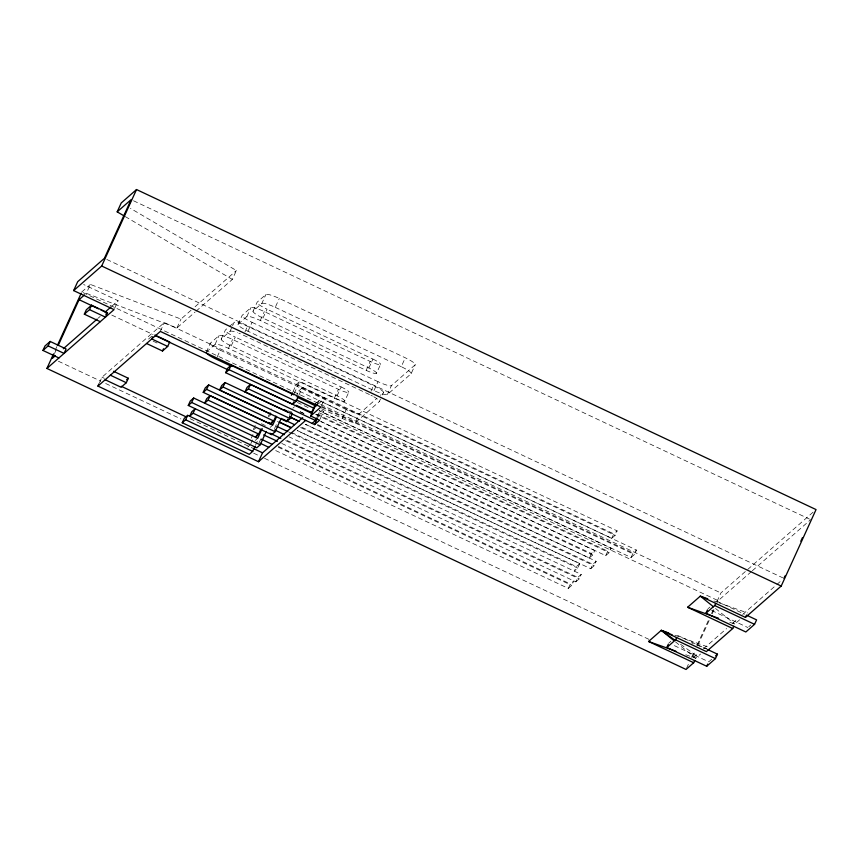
<?xml version="1.0" encoding="UTF-8"?>
<svg xmlns="http://www.w3.org/2000/svg" width="859" height="859" viewBox="0 0 859 859"><rect width="100%" height="100%" fill="white"/><g stroke="black" fill="none" stroke-linecap="round" stroke-linejoin="round"><path stroke-width="0.64" stroke-dasharray="4.29 3.22" d="M55.212 350.247L56.866 346.606M54.504 353.575L56.683 348.786M191.063 310.249L180.991 319.076L90.388 284.426L86.33 293.316L176.933 327.966L195.068 312.085M114.548 308.51L118.091 300.725L83.634 284.501M99.451 382.77L101.985 377.208L164.38 322.522L324.949 398.147L320.89 407.037M160.332 331.413L164.38 322.522M176.933 327.966L180.991 319.076M196.067 311.194L232.327 279.422L236.386 270.531L130.439 208.361M206.214 352.308L210.391 343.171L219.12 335.515A12.906 2.147 24.5 0 1 232.531 339.455L338.425 389.32A9.911 1.654 24.5 0 0 348.722 392.338L344.674 401.228A9.911 1.654 24.5 0 1 334.376 398.211L228.483 348.346A12.906 2.147 24.5 0 0 215.072 344.416L207.309 351.213M215.072 344.416L219.12 335.515M221.203 339.176L225.38 330.039L228.29 327.483M217.23 356.872L220.269 350.204A12.906 2.147 24.5 0 1 210.391 343.171M344.674 401.228A9.911 1.654 24.5 0 0 337.093 395.827L231.2 345.962A12.906 2.147 24.5 0 1 221.332 338.929L230.062 331.273L232.091 326.828M232.596 325.722L234.11 322.383A12.906 2.147 24.5 0 1 247.521 326.313L373.515 385.648A12.906 2.147 24.5 0 1 383.382 392.681L380.419 395.28M237.997 324.455L242.174 315.317L250.903 307.662A12.906 2.147 24.5 0 1 264.314 311.592L370.208 361.467A9.911 1.654 24.5 0 0 380.505 364.484L376.457 373.375A9.911 1.654 24.5 0 1 366.159 370.358L260.266 320.482A12.906 2.147 24.5 0 0 246.855 316.552L238.126 324.208A12.906 2.147 24.5 0 0 247.993 331.241L373.987 390.577A12.906 2.147 24.5 0 0 387.398 394.506L411.117 373.719L415.294 364.581M228.483 348.346L232.531 339.455M231.2 345.962L235.259 337.072A12.906 2.147 24.5 0 1 225.38 330.039M246.855 316.552L250.903 307.662M252.986 311.323L257.163 302.175L265.893 294.53A12.906 2.147 24.5 0 1 279.304 298.46L405.298 357.795A12.906 2.147 24.5 0 1 415.165 364.828L391.446 385.616L387.398 394.506M244.987 331.875L247.521 326.313M247.993 331.241L252.052 322.35A12.906 2.147 24.5 0 1 242.174 315.317M376.457 373.375A9.911 1.654 24.5 0 0 368.876 367.974L262.983 318.098A12.906 2.147 24.5 0 1 253.115 311.065L261.845 303.42L265.893 294.53M260.266 320.482L264.314 311.592M262.983 318.098L267.042 309.208A12.906 2.147 24.5 0 1 257.163 302.175M261.845 303.42A12.906 2.147 24.5 0 1 275.256 307.35L279.304 298.46M253.437 429.264L256.744 421.994M251.29 438.101L252.943 434.461M250.817 443.609L252.471 439.969M268.384 416.164L271.702 408.884M255.467 445.306L258.237 439.25M258.999 442.943L261.759 436.887M274.504 428.63L277.822 421.35M293.026 391.65L296.344 384.381L299.748 381.396L617.149 530.883L615.13 535.329L611.726 538.303L298.792 390.931L295.475 398.2M294.218 393.519L299.748 381.396M289.462 415.52L291.673 410.666M298.878 395.226L302.185 387.946L615.13 535.329M317.433 404.224L319.086 400.584L636.498 550.071L634.468 554.517L631.075 557.491L319.344 410.688M317.111 416.83L319.881 410.774M317.658 417.914L318.678 415.681L323.66 411.311L321.427 410.258M320.117 419.095L323.66 411.311M334.376 398.211L338.425 389.32M337.093 395.827L341.141 386.937L235.259 337.072M321.61 408.734L342.204 418.43L346.252 409.539A12.906 2.147 24.5 0 0 359.663 413.469L376.467 398.748M366.159 370.358L370.208 361.467M368.876 367.974L372.924 359.083L267.042 309.208M342.204 418.43A12.906 2.147 24.5 0 0 355.615 422.36L359.663 413.469M370.981 391.21L373.515 385.648M373.987 390.577L378.035 381.686A12.906 2.147 24.5 0 0 391.446 385.616M355.615 422.36L379.334 401.572L380.473 399.102M382.373 394.904L383.511 392.434M411.117 373.719A12.906 2.147 24.5 0 0 401.25 366.686L405.298 357.795M579.761 563.654L576.368 566.629L574.338 571.074L577.742 568.1L579.761 563.654L297.493 430.713M568.325 588.394L570.355 583.948L573.748 580.963L571.718 585.409L568.325 588.394L274.794 450.148M281.784 443.459L575.798 581.833L577.828 577.388L581.232 574.413L289.258 436.909M575.798 581.833L579.202 578.859L581.232 574.413M305.471 424.292L589.295 557.963L591.325 553.518L594.718 550.544L320.922 421.597M589.295 557.963L592.689 554.989L594.718 550.544M297.225 430.488L590.756 568.733L592.785 564.288L596.178 561.303L305.428 424.378M590.756 568.733L594.16 565.748L596.178 561.303M611.726 538.303L613.755 533.858L617.149 530.883M320.675 421.382L605.713 555.623L607.742 551.177L611.136 548.203L319.172 410.699M605.713 555.623L609.117 552.648L611.136 548.203M631.075 557.491L633.094 553.046L636.498 550.071M686.588 668.238L689.347 662.171M691.559 657.307L694.33 651.24M697.089 645.173L708.707 619.683M711.477 613.616L713.689 608.763M717.007 601.483L720.884 592.978L815.051 510.45M692.537 656.974L694.716 652.185M697.991 644.991L709.459 619.844M712.186 613.852L714.366 609.063M81.755 291.985L90.388 284.426M98.162 318.195L100.159 316.445M112.11 305.965L118.091 300.725M148.586 339.037L153.772 334.495M195.09 306.717L236.386 270.531M229.267 326.635L234.11 322.383M253.727 429.736L256.283 427.503M268.684 416.626L271.229 414.392M298.792 390.931L302.185 387.946M247.714 447.056L250.27 444.822M255.198 440.495L257.743 438.262M270.145 427.395L272.7 425.162M292.779 408.24L294.476 406.758M316.541 402.817L319.086 400.584M318.442 403.848L324.949 398.147M668.871 643.047L670.815 641.34M707.988 608.763L709.931 607.066M751.346 571.622L718.188 600.677L317.98 412.202M752.355 570.741L810.638 519.663M693.449 657.607L698.474 653.205M703.5 648.792L726.617 628.541M732.641 623.258L737.666 618.856M742.691 614.453L775.86 585.387M776.858 584.507L781.883 580.104M685.804 654.741L695.736 658.273L700.557 654.043M729.817 622.292L734.778 624.064L739.653 619.779M711.66 659.272L708.75 661.827L673.703 645.324M748.833 626.694L750.777 624.998M713.969 600.999L717.684 602.32M718.929 602.76L747.47 612.939M674.916 635.209L708.428 647.149L706.377 648.942L691.753 642.908M133.542 200.781L809.425 519.083M275.256 307.35L401.25 366.686M252.052 322.35L378.035 381.686M106.806 259.461L782.678 577.774M369.456 394.539L243.473 335.203A12.906 2.147 24.5 0 0 238.888 333.228M296.344 384.381L613.755 533.858M220.269 350.204L346.252 409.539M82.969 292.554L720.884 592.978M321.749 406.414L633.094 553.046M321.534 407.134L634.468 554.517M111.81 315.103L153.042 334.527M297.364 402.495L308.274 407.628M716.717 601.107L744.517 614.196M316.982 414.242L607.742 551.177M316.434 414.629L318.678 415.681M315.586 414.403L609.117 552.648M153.138 341.184L158.829 343.868M300.059 411.676L303.689 413.383M300.328 411.901L303.968 413.608M288.452 410.881L292.081 412.599M317.529 424.571L591.325 553.518M711.606 610.47L747.867 627.542M317.358 425.312L592.689 554.989M302.024 427.353L592.785 564.288M300.629 427.514L594.16 565.748M291.663 432.549L576.368 566.629M289.064 432.141L577.742 568.1M261.404 423.691L267.471 426.547M287.078 440.463L577.828 577.388M285.671 440.624L579.202 578.859M278.38 446.444L570.355 583.948M278.198 447.174L571.718 585.409M677.601 635.392L706.603 649.05M101.985 377.208L104.401 378.347M190.107 418.72L252.89 448.28M58.391 361.22L100.836 381.213M105.678 383.501L180.873 418.913M253.641 453.176L258.495 455.463M264.551 458.319L648.996 639.375M125.242 216.586L232.327 279.422M680.532 644.25L697.648 656.598M715.515 608.451L734.778 624.064M675.464 641.845L695.736 658.273M341.141 386.937A9.911 1.654 24.5 0 1 348.722 392.338M230.062 331.273A12.906 2.147 24.5 0 1 237.417 332.669M370.97 395.269A12.906 2.147 24.5 0 1 372.409 396.01M373.783 396.761A12.906 2.147 24.5 0 1 379.334 401.572M372.924 359.083A9.911 1.654 24.5 0 1 380.505 364.484"/><path stroke-width="1.29" d="M42.95 350.44L44.979 345.994L50.166 341.452L66.1 348.958L64.081 353.403L48.136 345.898L42.95 350.44L58.895 357.945M48.136 345.898L50.166 341.452M694.716 660.496L693.707 662.719L686.03 669.451L46.912 368.447L114.043 309.616L73.649 290.589L77.697 281.698L104.379 258.323L131.116 199.632L117.178 211.851L124.093 215.91M117.178 211.851L121.226 202.96L136.527 189.549L816.05 509.58L781.207 586.042L745.44 617.385L700.31 596.125L687.619 607.249L732.748 628.509L733.769 626.286M46.912 368.447L53.548 353.887M57.424 345.393L81.208 293.198M53.956 354.778L52.324 358.364L55.309 355.744M58.326 345.189L79.071 299.684L84.515 294.905M73.649 290.589L101.684 266.022L136.527 189.549M84.332 314.179L86.351 309.734L91.537 305.192L107.482 312.697L105.453 317.143L89.519 309.637L84.332 314.179L100.267 321.685M89.519 309.637L91.537 305.192M305.675 420.362L258.495 461.723L97.937 386.099L98.946 383.876M105.185 379.753L121.119 387.259L126.305 382.717L128.335 378.271L113.538 371.292M152.762 336.717L151.742 338.94L167.688 346.445L169.717 342L154.91 335.031M146.556 343.493L162.501 350.998L163.511 348.775M262.167 428.566L257.743 438.262L188.271 405.448L190.29 401.003L193.694 398.028L271.745 434.686L275.138 431.712L281.215 418.376M254.919 446.519L252.707 451.372L249.314 454.347L182.248 422.768L184.277 418.322L187.681 415.348L256.787 447.797L260.191 444.812L266.269 431.476M188.271 405.448L191.664 402.474L193.694 398.028M182.248 422.768L185.651 419.793L187.681 415.348M193.125 413.233L195.154 408.787L191.761 411.772L189.732 416.218L193.125 413.233L260.191 444.812M275.889 416.1L273.677 420.942L270.284 423.927L203.218 392.348L205.247 387.903L208.651 384.918L271.229 414.392M203.218 392.348L206.622 389.363L208.651 384.918M210.111 395.688L206.708 398.662L204.689 403.107L208.082 400.133L210.111 395.688L272.7 425.162L276.566 416.669M298.32 396.439L296.108 401.282L292.715 404.267L225.659 372.688L227.678 368.243L231.082 365.258L293.671 394.732M292.307 413.759L290.095 418.601L286.702 421.586L219.636 389.997L221.665 385.551L225.069 382.577L287.658 412.052M225.659 372.688L229.052 369.703L231.082 365.258M219.636 389.997L223.039 387.022L225.069 382.577M317.508 404.664L314.727 407.102L310.668 415.992L319.612 420.201L314.619 424.582L244.998 391.865L247.027 387.42L250.431 384.445L311.806 413.351M244.998 391.865L248.401 388.891L250.431 384.445M256.003 437.607L257.657 433.967M255.327 437.027L258.72 434.053L260.932 429.199M270.961 424.496L272.614 420.867M258.495 461.723L262.543 452.833L302.701 417.635M291.373 395.29L292.479 392.864M292.715 404.267L293.821 401.84M286.702 421.586L287.808 419.16M311.269 413.265L315.693 403.558M312.053 423.455L315.457 420.47L316.563 418.043M314.619 424.582L317.154 419.02M707.816 649.619L717.48 654.171L715.45 658.617L706.721 666.273L666.842 647.493L668.366 644.153M666.842 647.493L675.582 639.837L676.591 637.614M746.933 615.334L756.596 619.887L754.567 624.332L745.837 631.988L705.958 613.208L707.483 609.879M705.958 613.208L714.699 605.552L715.708 603.329M706.721 666.273L707.73 664.05M745.44 617.385L746.45 615.162M783.891 578.343L784.986 575.949M800.813 541.213L802.456 537.627M63.287 348.765L97.164 319.065M105.142 312.075L111.122 306.835M105.754 314.211L107.482 312.697M97.937 386.099L160.332 331.413L320.89 407.037L310.668 415.992M126.606 379.785L128.335 378.271M162.501 350.998L167.688 346.445M693.707 662.719L648.577 641.469L661.269 630.345L668.721 632.997M732.748 628.509L706.399 651.594L661.269 630.345L673.435 640.202M715.536 655.868L717.48 654.171M707.762 598.787L700.31 596.125L713.496 606.808M687.619 607.249L718.65 618.308M648.577 641.469L675.883 651.197M672.243 634.865L661.269 630.345L675.185 640.385M101.684 266.022L781.207 586.042M231.962 366.514L216.21 359.094A12.906 2.147 24.5 0 1 206.278 352.652M297.375 397.32L315.554 405.877M296.151 399.854L314.33 408.412M229.052 369.703L296.108 401.282M79.071 299.684L98.474 308.821M100.9 309.959L105.743 312.247M155.468 335.665L228.236 369.939M309.734 411.472L311.967 412.524M296.172 405.265L311.946 412.696M714.699 605.552L754.567 624.332M248.401 388.891L315.457 420.47M284.608 409.893L287.035 411.031M289.698 416.873L299.404 421.436M289.676 416.959L298.159 420.953M223.039 387.022L290.095 418.601M282.428 418.945L294.562 424.657M279.035 421.919L291.169 427.632M279.315 422.156L290.224 427.288M206.622 389.363L273.677 420.942M268.438 422.424L272.078 424.142M276.931 426.429L287.851 431.572M274.74 429.972L284.415 434.633M208.082 400.133L275.138 431.712M269.909 433.194L280.818 438.337M263.616 434.901L277.425 441.311M191.664 402.474L258.72 434.053M261.211 439.174L272.131 444.318M260.245 443.298L268.727 447.292M675.582 639.837L715.45 658.617M110.371 375.2L126.305 382.717M121.302 386.303L186.489 417.012M254.092 448.849L262.543 452.833M185.651 419.793L252.707 451.372"/></g></svg>
